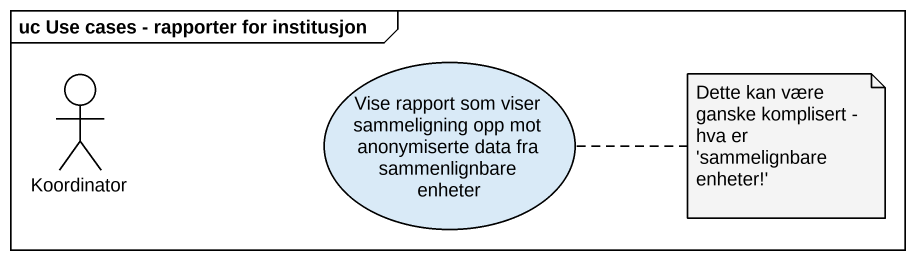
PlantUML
@startuml
mainframe uc Use cases - rapporter for institusjon
actor Koordinator
usecase "Vise rapport som viser sammeligning opp mot anonymiserte data fra sammenlignbare enheter" as Vise_rapport_som_viser
note right of Vise_rapport_som_viser : Dette kan være ganske komplisert - hva er 'sammelignbare enheter!'
@enduml
